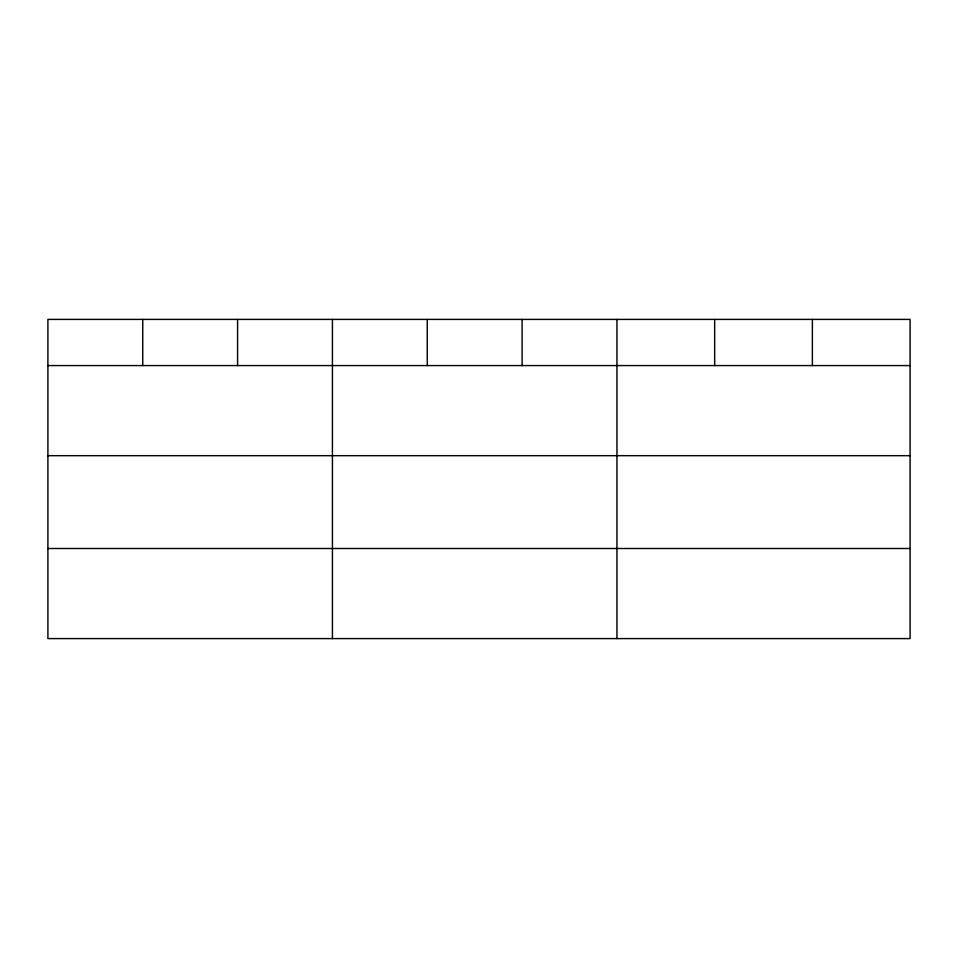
<?xml version="1.0" encoding="UTF-8"?>
<svg xmlns="http://www.w3.org/2000/svg" width="958" height="958" viewBox="0 0 958 958"><rect width="100%" height="100%" fill="white"/><g stroke="black" fill="none" stroke-linecap="round" stroke-linejoin="round"><path stroke-width="1.44" d="M910.1 455.673L910.1 319.409L47.9 319.409L47.9 638.591L910.1 638.591L910.1 455.673L47.9 455.673M47.9 365.573L910.1 365.573M47.9 548.503L910.1 548.503M812.384 319.409L812.384 365.573M714.668 319.409L714.668 365.573M616.952 319.409L616.952 638.591M522.11 319.409L522.11 365.573M427.268 319.409L427.268 365.573M332.426 319.409L332.426 638.591M237.584 319.409L237.584 365.573M142.742 319.409L142.742 365.573"/></g></svg>
